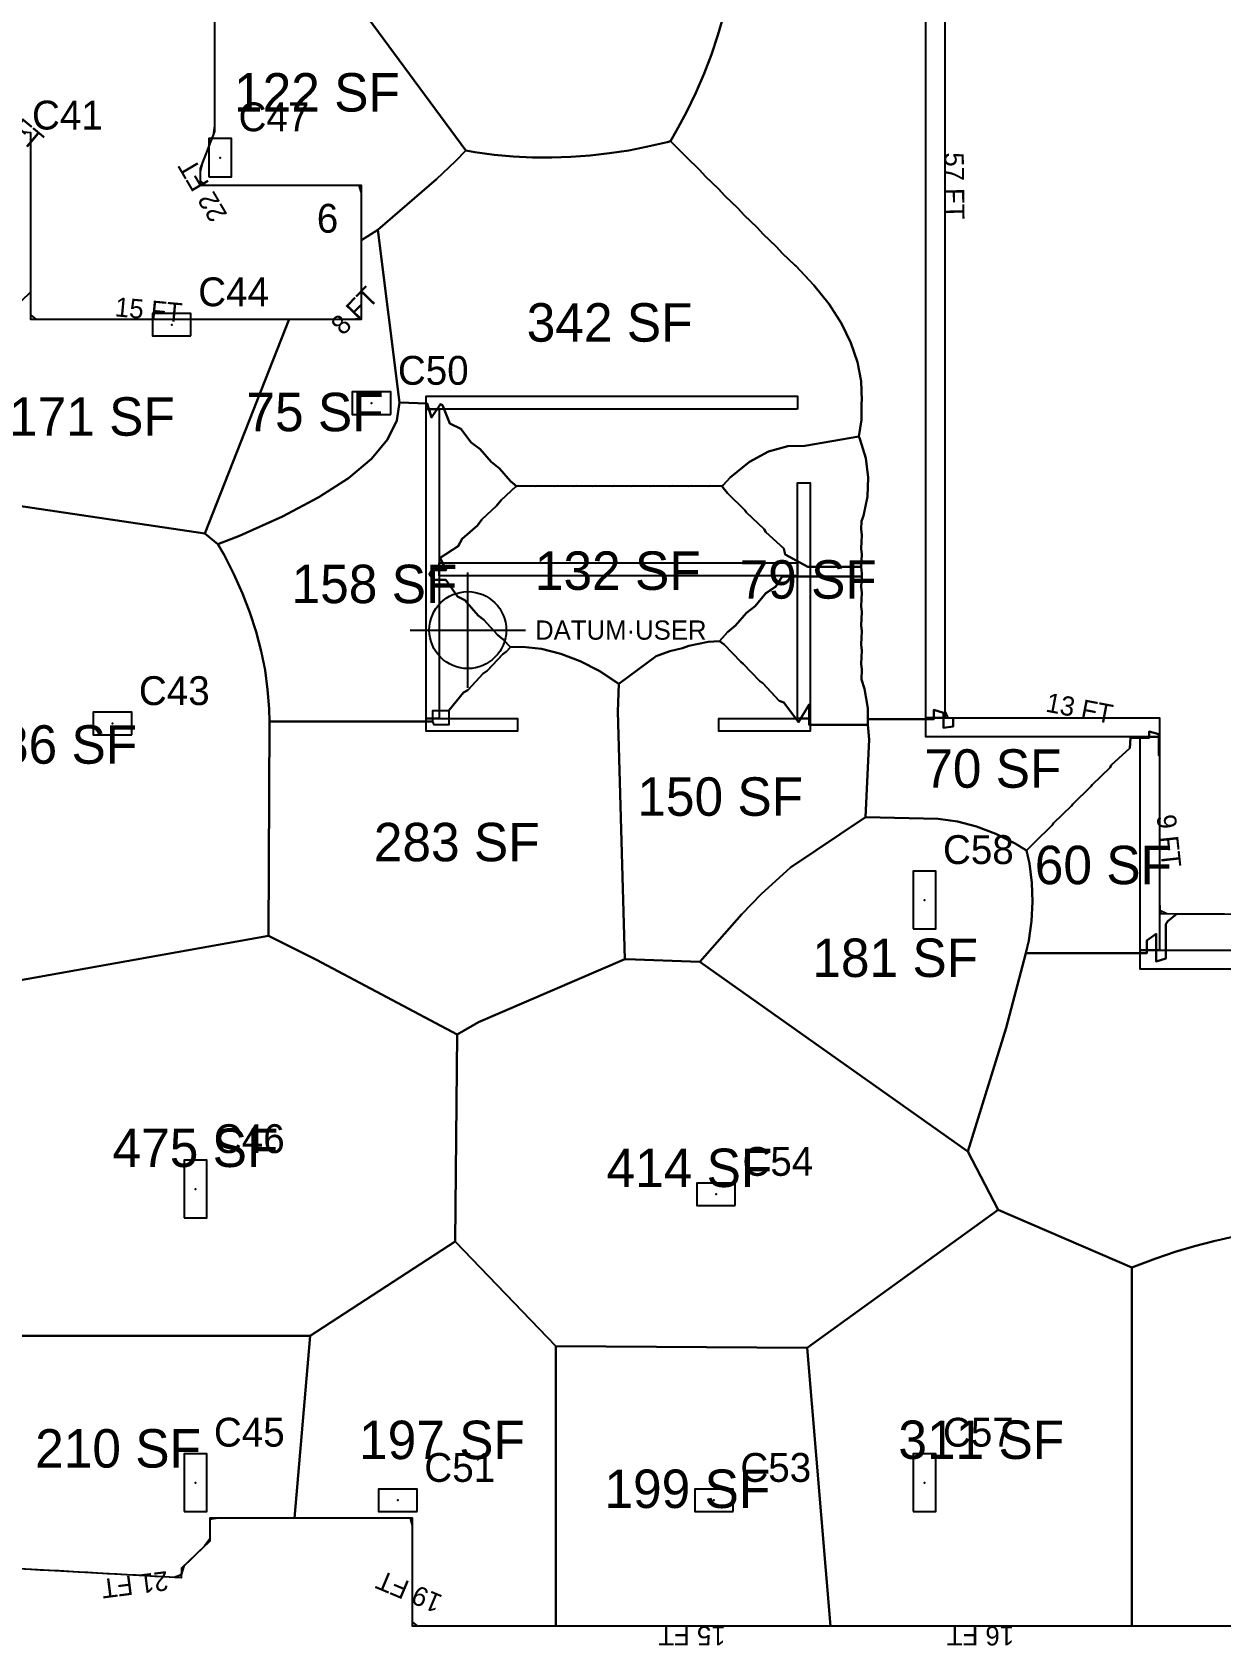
# Model space of a CAD drawing. Header units: metres. Extents: x 3272 to 9634, y 5311 to 56288.
# Drawn here: x 6206 to 6947, y 13495 to 14502 of the extents above; entities that cross this region are included whole.
import ezdxf
from ezdxf.enums import TextEntityAlignment as Align

# ---------------------------------------------------------------- set-up
doc = ezdxf.new("R2010")
doc.units = ezdxf.units.M
for name, color, linetype in [('BOUNDARY', 5, 'Continuous'), ('COL-LABEL', 2, 'Continuous'), ('COLS', 2, 'Continuous'), ('FLOOR NUMBER', 3, 'Continuous'), ('FLOOR_1_AREA_LABELS', 3, 'Continuous'), ('FLOOR_1_BOUNDARY', 5, 'Continuous'), ('FLOOR_1_COLUMNS', 7, 'Continuous'), ('FLOOR_1_DATUM', 4, 'Continuous'), ('FLOOR_1_FASCADE_COLUMNS', 30, 'Continuous'), ('FLOOR_1_FASCADE_WALLS', 4, 'Continuous'), ('FLOOR_1_LARGE_TRIBUTARY', 6, 'Continuous'), ('FLOOR_1_TRIBUTARY_COL_13', 2, 'Continuous'), ('FLOOR_1_TRIBUTARY_COL_20', 2, 'Continuous'), ('FLOOR_1_TRIBUTARY_COL_21', 2, 'Continuous'), ('FLOOR_1_TRIBUTARY_COL_22', 2, 'Continuous'), ('FLOOR_1_TRIBUTARY_COL_37', 2, 'Continuous'), ('FLOOR_1_TRIBUTARY_COL_38', 2, 'Continuous'), ('FLOOR_1_TRIBUTARY_COL_39', 2, 'Continuous'), ('FLOOR_1_TRIBUTARY_COL_4', 2, 'Continuous'), ('FLOOR_1_TRIBUTARY_COL_44', 2, 'Continuous'), ('FLOOR_1_TRIBUTARY_COL_45', 2, 'Continuous'), ('FLOOR_1_TRIBUTARY_COL_46', 2, 'Continuous'), ('FLOOR_1_TRIBUTARY_COL_47', 2, 'Continuous'), ('FLOOR_1_TRIBUTARY_COL_61', 2, 'Continuous'), ('FLOOR_1_WALL_TRIBUTARY_27', 1, 'Continuous'), ('FLOOR_1_WALL_TRIBUTARY_28', 1, 'Continuous'), ('FLOOR_1_WALL_TRIBUTARY_29', 1, 'Continuous'), ('FLOOR_1_WALL_TRIBUTARY_30', 1, 'Continuous'), ('FLOOR_1_WALL_TRIBUTARY_31', 1, 'Continuous'), ('FLOOR_1_WALL_TRIBUTARY_32', 1, 'Continuous'), ('FLOOR_1_WALL_TRIBUTARY_36', 1, 'Continuous'), ('FLOOR_1_WALL_TRIBUTARY_38', 1, 'Continuous'), ('FLOOR_1_WALL_TRIBUTARY_39', 1, 'Continuous'), ('FLOOR_1_WALL_TRIBUTARY_40', 1, 'Continuous'), ('WALL', 4, 'Continuous')]:
    doc.layers.add(name, color=color, linetype=linetype)

msp = doc.modelspace()

# ---------------------------------------------------------------- linework, layer by layer
at = {"layer": 'BOUNDARY'}
for points in [[(6775.3, 14970.1), (6775.3, 14074.1), (6909.1, 14074.1), (6909.1, 13954.6), (6910, 13951.9), (7811.9, 13947.2)], [(5557.6, 14535.2), (5814.1, 14485.8), (5811.1, 14470.1), (6170.2, 14433.8), (6174.1, 14442.4), (6204.8, 14439.3), (6204.8, 14322.8), (6411.2, 14322.8), (6411.2, 14406.2), (6310.8, 14406.2), (6310.8, 14416.8), (6319.8, 14439.9), (6319.8, 14547.9)], [(7020.5, 13507.1), (6443.2, 13507.1), (6443.2, 13574.5), (6316.7, 13574.5), (6316.7, 13560.2), (6299, 13543.3), (6298.7, 13537.4), (5979.1, 13555), (5982.7, 13620.9), (5849.6, 13628.2), (5842.4, 13562.9), (5651.2, 13598.6)]]:
    msp.add_lwpolyline(points, dxfattribs=at)
at = {"layer": 'COLS'}
for points in [[(6316.1, 14411.6), (6330.1, 14411.6), (6330.1, 14435.6), (6316.1, 14435.6)], [(6304.9, 14312.4), (6304.9, 14326.4), (6280.9, 14326.4), (6280.9, 14312.4)], [(6429.5, 14263.4), (6429.5, 14277.4), (6405.5, 14277.4), (6405.5, 14263.4)], [(6267.9, 14063.5), (6267.9, 14077.5), (6243.9, 14077.5), (6243.9, 14063.5)], [(6755.6, 13942.3), (6769.6, 13942.3), (6769.6, 13978.3), (6755.6, 13978.3)], [(6300.7, 13761.9), (6314.7, 13761.9), (6314.7, 13797.9), (6300.7, 13797.9)], [(6644.5, 13769.7), (6644.5, 13783.7), (6620.5, 13783.7), (6620.5, 13769.7)], [(6300.7, 13578.7), (6314.7, 13578.7), (6314.7, 13614.7), (6300.7, 13614.7)], [(6755.6, 13578.7), (6769.6, 13578.7), (6769.6, 13614.7), (6755.6, 13614.7)], [(6446, 13578.7), (6446, 13592.7), (6422, 13592.7), (6422, 13578.7)], [(6643.2, 13578.7), (6643.2, 13592.7), (6619.2, 13592.7), (6619.2, 13578.7)]]:
    msp.add_lwpolyline(points, close=True, dxfattribs=at)
at = {"layer": 'FLOOR_1_BOUNDARY'}
for points in [[(6775.3, 14970.1), (6775.3, 14074.1), (6909.1, 14074.1), (6909.1, 13954.6), (6910, 13951.9), (7811.9, 13947.2)], [(5557.6, 14535.2), (5814.1, 14485.8), (5811.1, 14470.1), (6170.2, 14433.8), (6174.1, 14442.4), (6204.8, 14439.3), (6204.8, 14322.8), (6411.2, 14322.8), (6411.2, 14406.2), (6310.8, 14406.2), (6310.8, 14416.8), (6319.8, 14439.9), (6319.8, 14547.9)], [(7020.5, 13507.1), (6443.2, 13507.1), (6443.2, 13574.5), (6316.7, 13574.5), (6316.7, 13560.2), (6299, 13543.3), (6298.7, 13537.4), (5979.1, 13555), (5982.7, 13620.9), (5849.6, 13628.2), (5842.4, 13562.9), (5651.2, 13598.6)]]:
    msp.add_lwpolyline(points, dxfattribs=at)
at = {"layer": 'FLOOR_1_COLUMNS'}
for p in [(6323.1, 14423.6), (6292.9, 14319.4), (6417.5, 14270.4), (6255.9, 14070.5), (6762.6, 13960.3), (6307.7, 13779.9), (6632.5, 13776.7), (6307.7, 13596.7), (6762.6, 13596.7), (6434, 13585.7), (6631.2, 13585.7)]:
    msp.add_point(p, dxfattribs=at)
at = {"layer": 'FLOOR_1_DATUM'}
for p, q in [((6477.6, 14092.8), (6477.6, 14164.8)), ((6441.6, 14128.8), (6513.6, 14128.8))]:
    msp.add_line(p, q, dxfattribs=at)
msp.add_circle((6477.6, 14128.8), 24, dxfattribs=at)
at = {"layer": 'FLOOR_1_FASCADE_COLUMNS'}
for points in [[(6411.2, 14371.6), (6411.2, 14377.6), (6411.2, 14383.6), (6411.2, 14389.6), (6411.2, 14395.6), (6411.2, 14401.6), (6409.9, 14406.2), (6403.9, 14406.2), (6397.9, 14406.2), (6391.9, 14406.2), (6385.9, 14406.2), (6379.9, 14406.2), (6373.9, 14406.2), (6367.9, 14406.2), (6361.9, 14406.2), (6355.9, 14406.2), (6349.9, 14406.2), (6343.9, 14406.2), (6337.9, 14406.2), (6331.9, 14406.2), (6325.9, 14406.2), (6319.9, 14406.2), (6313.9, 14406.2), (6310.8, 14409.1), (6310.8, 14415.1), (6312.3, 14420.8), (6314.5, 14426.4), (6316.7, 14432), (6318.9, 14437.6), (6319.8, 14443.5), (6319.8, 14449.5), (6319.8, 14455.5), (6319.8, 14461.5), (6319.8, 14467.5), (6319.8, 14473.5), (6319.8, 14479.5), (6319.8, 14485.5), (6319.8, 14491.5), (6319.8, 14497.5), (6319.8, 14503.5)], [(6364.1, 14322.8), (6370.1, 14322.8), (6376.1, 14322.8), (6382.1, 14322.8), (6388.1, 14322.8), (6394.1, 14322.8), (6400.1, 14322.8), (6406.1, 14322.8), (6411.2, 14323.6), (6411.2, 14329.6), (6411.2, 14335.6), (6411.2, 14341.6), (6411.2, 14347.6), (6411.2, 14353.6), (6411.2, 14359.6), (6411.2, 14365.6), (6411.2, 14371.6)], [(6204.8, 14325.5), (6208.1, 14322.8), (6214.1, 14322.8), (6220.1, 14322.8), (6226.1, 14322.8), (6232.1, 14322.8), (6238.1, 14322.8), (6244.1, 14322.8), (6250.1, 14322.8), (6256.1, 14322.8), (6262.1, 14322.8), (6268.1, 14322.8), (6274.1, 14322.8), (6280.1, 14322.8), (6286.1, 14322.8), (6292.1, 14322.8), (6298.1, 14322.8), (6304.1, 14322.8), (6310.1, 14322.8), (6316.1, 14322.8), (6322.1, 14322.8), (6328.1, 14322.8), (6334.1, 14322.8), (6340.1, 14322.8), (6346.1, 14322.8), (6352.1, 14322.8), (6358.1, 14322.8), (6364.1, 14322.8)], [(6369.8, 13574.5), (6363.8, 13574.5), (6357.8, 13574.5), (6351.8, 13574.5), (6345.8, 13574.5), (6339.8, 13574.5), (6333.8, 13574.5), (6327.8, 13574.5), (6321.8, 13574.5), (6316.7, 13573.7), (6316.7, 13567.7), (6316.7, 13561.7), (6313.4, 13557.1), (6309, 13552.9), (6304.7, 13548.8), (6300.4, 13544.6), (6298.8, 13539.2), (6294.5, 13537.6), (6288.6, 13537.9), (6282.6, 13538.2), (6276.6, 13538.6), (6270.6, 13538.9), (6264.6, 13539.2), (6258.6, 13539.6), (6252.6, 13539.9), (6246.6, 13540.2), (6240.6, 13540.6), (6234.6, 13540.9), (6228.7, 13541.2), (6222.7, 13541.6), (6216.7, 13541.9), (6210.7, 13542.2), (6204.7, 13542.5)], [(6530.5, 13507.1), (6524.5, 13507.1), (6518.5, 13507.1), (6512.5, 13507.1), (6506.5, 13507.1), (6500.5, 13507.1), (6494.5, 13507.1), (6488.5, 13507.1), (6482.5, 13507.1), (6476.5, 13507.1), (6470.5, 13507.1), (6464.5, 13507.1), (6458.5, 13507.1), (6452.5, 13507.1), (6446.5, 13507.1), (6443.2, 13509.9), (6443.2, 13515.9), (6443.2, 13521.9), (6443.2, 13527.9), (6443.2, 13533.9), (6443.2, 13539.9), (6443.2, 13545.9), (6443.2, 13551.9), (6443.2, 13557.9), (6443.2, 13563.9), (6443.2, 13569.9), (6441.8, 13574.5), (6435.8, 13574.5), (6429.8, 13574.5), (6423.8, 13574.5), (6417.8, 13574.5), (6411.8, 13574.5), (6405.8, 13574.5), (6399.8, 13574.5), (6393.8, 13574.5), (6387.8, 13574.5), (6381.8, 13574.5), (6375.8, 13574.5), (6369.8, 13574.5)], [(6704.5, 13507.1), (6698.5, 13507.1), (6692.5, 13507.1), (6686.5, 13507.1), (6680.5, 13507.1), (6674.5, 13507.1), (6668.5, 13507.1), (6662.5, 13507.1), (6656.5, 13507.1), (6650.5, 13507.1), (6644.5, 13507.1), (6638.5, 13507.1), (6632.5, 13507.1), (6626.5, 13507.1), (6620.5, 13507.1), (6614.5, 13507.1), (6608.5, 13507.1), (6602.5, 13507.1), (6596.5, 13507.1), (6590.5, 13507.1), (6584.5, 13507.1), (6578.5, 13507.1), (6572.5, 13507.1), (6566.5, 13507.1), (6560.5, 13507.1), (6554.5, 13507.1), (6548.5, 13507.1), (6542.5, 13507.1), (6536.5, 13507.1), (6530.5, 13507.1)], [(6890.5, 13507.1), (6884.5, 13507.1), (6878.5, 13507.1), (6872.5, 13507.1), (6866.5, 13507.1), (6860.5, 13507.1), (6854.5, 13507.1), (6848.5, 13507.1), (6842.5, 13507.1), (6836.5, 13507.1), (6830.5, 13507.1), (6824.5, 13507.1), (6818.5, 13507.1), (6812.5, 13507.1), (6806.5, 13507.1), (6800.5, 13507.1), (6794.5, 13507.1), (6788.5, 13507.1), (6782.5, 13507.1), (6776.5, 13507.1), (6770.5, 13507.1), (6764.5, 13507.1), (6758.5, 13507.1), (6752.5, 13507.1), (6746.5, 13507.1), (6740.5, 13507.1), (6734.5, 13507.1), (6728.5, 13507.1), (6722.5, 13507.1), (6716.5, 13507.1), (6710.5, 13507.1), (6704.5, 13507.1)], [(6950.5, 13507.1), (6944.5, 13507.1), (6938.5, 13507.1), (6932.5, 13507.1), (6926.5, 13507.1), (6920.5, 13507.1), (6914.5, 13507.1), (6908.5, 13507.1), (6902.5, 13507.1), (6896.5, 13507.1), (6890.5, 13507.1)]]:
    msp.add_lwpolyline(points, dxfattribs=at)
at = {"layer": 'FLOOR_1_FASCADE_WALLS'}
for points in [[(6775.3, 14504.2), (6775.3, 14498.2), (6775.3, 14492.2), (6775.3, 14486.2), (6775.3, 14480.2), (6775.3, 14474.2), (6775.3, 14468.2), (6775.3, 14462.2), (6775.3, 14456.2), (6775.3, 14450.2), (6775.3, 14444.2), (6775.3, 14438.2), (6775.3, 14432.2), (6775.3, 14426.2), (6775.3, 14420.2), (6775.3, 14414.2), (6775.3, 14408.2), (6775.3, 14402.2), (6775.3, 14396.2), (6775.3, 14390.2), (6775.3, 14384.2), (6775.3, 14378.2), (6775.3, 14372.2), (6775.3, 14366.2), (6775.3, 14360.2), (6775.3, 14354.2), (6775.3, 14348.2), (6775.3, 14342.2), (6775.3, 14336.2), (6775.3, 14330.2), (6775.3, 14324.2), (6775.3, 14318.2), (6775.3, 14312.2), (6775.3, 14306.2), (6775.3, 14300.2), (6775.3, 14294.2), (6775.3, 14288.2), (6775.3, 14282.2), (6775.3, 14276.2), (6775.3, 14270.2), (6775.3, 14264.2), (6775.3, 14258.2), (6775.3, 14252.2), (6775.3, 14246.2), (6775.3, 14240.2), (6775.3, 14234.2), (6775.3, 14228.2), (6775.3, 14222.2), (6775.3, 14216.2), (6775.3, 14210.2), (6775.3, 14204.2), (6775.3, 14198.2), (6775.3, 14192.2), (6775.3, 14186.2), (6775.3, 14180.2), (6775.3, 14174.2), (6775.3, 14168.2), (6775.3, 14162.2), (6775.3, 14156.2), (6775.3, 14150.2), (6775.3, 14144.2), (6775.3, 14138.2), (6775.3, 14132.2), (6775.3, 14126.2), (6775.3, 14120.2), (6775.3, 14114.2), (6775.3, 14108.2), (6775.3, 14102.2), (6775.3, 14096.2), (6775.3, 14090.2), (6775.3, 14084.2), (6775.3, 14078.2), (6777.1, 14074.1), (6783.1, 14074.1)], [(6783.1, 14074.1), (6789.1, 14074.1), (6795.1, 14074.1), (6801.1, 14074.1), (6807.1, 14074.1), (6813.1, 14074.1), (6819.1, 14074.1), (6825.1, 14074.1), (6831.1, 14074.1), (6837.1, 14074.1), (6843.1, 14074.1), (6849.1, 14074.1), (6855.1, 14074.1), (6861.1, 14074.1), (6867.1, 14074.1), (6873.1, 14074.1), (6879.1, 14074.1), (6885.1, 14074.1), (6891.1, 14074.1), (6897.1, 14074.1), (6903.1, 14074.1), (6909.1, 14074.1), (6909.1, 14068.1), (6909.1, 14062.1), (6909.1, 14056.1), (6909.1, 14050.1)], [(6909.1, 14050.1), (6909.1, 14044.1), (6909.1, 14038.1), (6909.1, 14032.1), (6909.1, 14026.1), (6909.1, 14020.1), (6909.1, 14014.1), (6909.1, 14008.1), (6909.1, 14002.1), (6909.1, 13996.1), (6909.1, 13990.1), (6909.1, 13984.1), (6909.1, 13978.1), (6909.1, 13972.1), (6909.1, 13966.1), (6909.1, 13960.1), (6909.3, 13954.1), (6913.7, 13951.9), (6919.7, 13951.8)], [(6919.7, 13951.8), (6925.7, 13951.8), (6931.7, 13951.8), (6937.7, 13951.7), (6943.7, 13951.7), (6949.7, 13951.7)]]:
    msp.add_lwpolyline(points, dxfattribs=at)
at = {"layer": 'FLOOR_1_LARGE_TRIBUTARY'}
for points in [[(6376.8, 14563.4), (6476.3, 14428), (6470, 14421.5), (6458, 14410.2), (6421.4, 14378.5), (6411.2, 14372.2), (6411.2, 14406.2), (6310.8, 14406.2), (6310.8, 14416.8), (6319.8, 14439.9), (6319.8, 14527.7), (6376.8, 14563.4)], [(6521.3, 14218.8), (6519.6, 14218.6), (6509.3, 14218.8), (6507.9, 14218.7), (6504.2, 14221.8), (6497.3, 14229.6), (6492.1, 14233.8), (6485.3, 14241.8), (6479.8, 14245.8), (6473.3, 14254.3), (6466.4, 14257.8), (6461.9, 14269.2), (6460.5, 14269.8), (6454.9, 14261.4), (6452.3, 14270.2), (6435, 14270.9), (6421.4, 14378.5), (6458, 14410.2), (6470, 14421.5), (6476.3, 14428), (6482, 14427), (6494, 14425.4), (6506, 14424.4), (6518, 14423.8), (6530, 14423.7), (6542, 14424.1), (6554, 14425), (6566, 14426.4), (6578, 14428.2), (6590, 14430.5), (6602, 14433.3), (6604.1, 14433.9), (6610, 14428.1), (6614, 14423.9), (6622.1, 14416.1), (6626, 14411.9), (6634.1, 14404.1), (6638, 14399.9), (6646.1, 14392.1), (6650, 14387.8), (6658.1, 14380.1), (6662, 14375.8), (6670.1, 14368.1), (6674, 14363.8), (6681.7, 14356.5), (6682.2, 14356.1), (6693.5, 14344.1), (6703, 14332.1), (6710.7, 14320.1), (6716.6, 14308.1), (6720.7, 14296.1), (6723, 14284.1), (6723.5, 14272.1), (6723.3, 14270.7), (6723.2, 14260.1), (6721.6, 14249.7), (6687.8, 14243.8), (6677.3, 14243.6), (6665.3, 14240.2), (6653.3, 14233.7), (6641.3, 14224.1), (6636.9, 14219.3), (6636.1, 14218.7), (6629.3, 14218.8), (6627.6, 14218.6), (6617.3, 14218.8), (6615.6, 14218.6), (6605.3, 14218.8), (6603.6, 14218.6), (6593.3, 14218.8), (6591.6, 14218.6), (6581.3, 14218.8), (6579.6, 14218.6), (6569.3, 14218.8), (6567.6, 14218.6), (6557.3, 14218.8), (6555.6, 14218.6), (6545.3, 14218.8), (6543.6, 14218.6), (6533.3, 14218.8), (6531.6, 14218.6), (6521.3, 14218.8)], [(6366.2, 14322.8), (6411.2, 14322.8), (6411.2, 14372.2), (6421.4, 14378.5), (6435, 14270.9), (6433.4, 14259.7), (6427.6, 14247.7), (6417.5, 14235.7), (6403.2, 14223.7), (6384.7, 14211.7), (6362, 14199.7), (6335.1, 14187.7), (6321.7, 14182.5), (6313.6, 14189.1), (6366.2, 14322.8)], [(6112.4, 14251.1), (6204.8, 14339.6), (6204.8, 14322.8), (6366.2, 14322.8), (6313.6, 14189.1), (6128.6, 14216.6), (6112.4, 14251.1)], [(6352.7, 14091.7), (6351.1, 14103.7), (6348.7, 14115.7), (6345.5, 14127.7), (6341.6, 14139.7), (6337, 14151.7), (6331.7, 14163.7), (6325.6, 14175.7), (6321.7, 14182.5), (6335.1, 14187.7), (6362, 14199.7), (6384.7, 14211.7), (6403.2, 14223.7), (6417.5, 14235.7), (6427.6, 14247.7), (6433.4, 14259.7), (6435, 14270.9), (6452.3, 14270.2), (6454.9, 14261.4), (6460.5, 14269.8), (6461.9, 14269.2), (6466.4, 14257.8), (6473.3, 14254.3), (6479.8, 14245.8), (6485.3, 14241.8), (6492.1, 14233.8), (6497.3, 14229.6), (6504.2, 14221.8), (6507.9, 14218.7), (6507.6, 14218.4), (6498.4, 14209.8), (6495.6, 14206.3), (6486.3, 14197.8), (6483.6, 14194), (6474, 14185.8), (6471.6, 14181.2), (6460.4, 14173.8), (6464.1, 14166.2), (6455.1, 14166.2), (6453.5, 14163.7), (6456.5, 14160.2), (6464, 14160.2), (6471.2, 14149.8), (6475.7, 14147.4), (6484, 14137.8), (6487.7, 14135.1), (6496.2, 14125.8), (6499.7, 14123), (6504.2, 14118.2), (6501.7, 14115.5), (6499.5, 14113.8), (6489.7, 14103.4), (6487.3, 14101.8), (6477.7, 14091.3), (6474.9, 14089.8), (6465.7, 14078.7), (6465.7, 14069.7), (6456.7, 14069.7), (6455.7, 14071.7), (6353.8, 14071.7), (6353.7, 14079.7), (6352.7, 14091.7)], [(6636.9, 14219.3), (6641.3, 14224.1), (6653.3, 14233.7), (6665.3, 14240.2), (6677.3, 14243.6), (6687.8, 14243.8), (6721.6, 14249.7), (6722.3, 14248.1), (6725.9, 14236.1), (6727.5, 14224.1), (6727, 14212.1), (6724.6, 14200.1), (6723.3, 14196.7), (6723.1, 14191.7), (6723.5, 14188.1), (6723.1, 14179.7), (6723.5, 14176.1), (6723.1, 14168.2), (6689.7, 14168.2), (6675.6, 14176), (6674.8, 14179.7), (6663.6, 14189.9), (6662.6, 14191.7), (6651.6, 14202.1), (6650.5, 14203.7), (6639.6, 14214.2), (6636.1, 14218.7), (6636.9, 14219.3)], [(6535.7, 14114), (6523.7, 14117), (6511.7, 14118.3), (6504.2, 14118.2), (6499.7, 14123), (6496.2, 14125.8), (6487.7, 14135.1), (6484, 14137.8), (6475.7, 14147.4), (6471.2, 14149.8), (6464, 14160.2), (6456.5, 14160.2), (6453.5, 14163.7), (6455.1, 14166.2), (6464.1, 14166.2), (6460.4, 14173.8), (6471.6, 14181.2), (6474, 14185.8), (6483.6, 14194), (6486.3, 14197.8), (6495.6, 14206.3), (6498.4, 14209.8), (6507.6, 14218.4), (6507.9, 14218.7), (6509.3, 14218.8), (6519.6, 14218.6), (6521.3, 14218.8), (6531.6, 14218.6), (6533.3, 14218.8), (6543.6, 14218.6), (6545.3, 14218.8), (6555.6, 14218.6), (6557.3, 14218.8), (6567.6, 14218.6), (6569.3, 14218.8), (6579.6, 14218.6), (6581.3, 14218.8), (6591.6, 14218.6), (6593.3, 14218.8), (6603.6, 14218.6), (6605.3, 14218.8), (6615.6, 14218.6), (6617.3, 14218.8), (6627.6, 14218.6), (6629.3, 14218.8), (6636.1, 14218.7), (6639.6, 14214.2), (6650.5, 14203.7), (6651.6, 14202.1), (6662.6, 14191.7), (6663.6, 14189.9), (6674.8, 14179.7), (6675.6, 14176), (6689.7, 14168.2), (6723.1, 14168.2), (6723.5, 14164.1), (6723.4, 14162.2), (6673.8, 14162.2), (6669.5, 14155.7), (6663.6, 14151.9), (6657, 14143.7), (6651.6, 14139.6), (6644.7, 14131.7), (6639.6, 14127.4), (6634.7, 14121.9), (6627.6, 14121.4), (6615.6, 14118.9), (6611.6, 14117.5), (6603.6, 14115.6), (6595.2, 14112.5), (6571.8, 14095.3), (6559.6, 14103.3), (6547.7, 14109.4), (6535.7, 14114)], [(6128.6, 14216.6), (6313.6, 14189.1), (6321.7, 14182.5), (6325.6, 14175.7), (6331.7, 14163.7), (6337, 14151.7), (6341.6, 14139.7), (6345.5, 14127.7), (6348.7, 14115.7), (6351.1, 14103.7), (6352.7, 14091.7), (6353.7, 14079.7), (6353.8, 14071.7), (6353.3, 13937.9), (6164.7, 13904.3), (6067.6, 13994.3), (6128.6, 14216.6)], [(6683.9, 14071.3), (6674.7, 14083.7), (6671.9, 14084.7), (6661.7, 14095.7), (6659.9, 14096.9), (6649.5, 14107.7), (6647.9, 14108.9), (6637.5, 14119.7), (6634.7, 14121.9), (6639.6, 14127.4), (6644.7, 14131.7), (6651.6, 14139.6), (6657, 14143.7), (6663.6, 14151.9), (6669.5, 14155.7), (6673.8, 14162.2), (6723.4, 14162.2), (6723.1, 14155.7), (6723.5, 14152.1), (6723.1, 14143.7), (6723.5, 14140.1), (6723.1, 14131.7), (6723.5, 14128.1), (6723.1, 14119.7), (6723.5, 14116.1), (6723.1, 14107.7), (6723.5, 14104.1), (6723.2, 14098), (6725.2, 14092.1), (6727.3, 14080.1), (6727.3, 14073.2), (6727.2, 14069.7), (6690.6, 14069.7), (6690.6, 14082.3), (6683.9, 14071.3)], [(6487.3, 14101.8), (6489.7, 14103.4), (6499.5, 14113.8), (6501.7, 14115.5), (6504.2, 14118.2), (6511.7, 14118.3), (6523.7, 14117), (6535.7, 14114), (6547.7, 14109.4), (6559.6, 14103.3), (6571.8, 14095.3), (6571.2, 14077.9), (6575.6, 13923.4), (6484.2, 13884.2), (6471, 13876.3), (6383.3, 13923), (6353.3, 13937.9), (6353.8, 14071.7), (6455.7, 14071.7), (6455.7, 14078.7), (6465.7, 14078.7), (6474.9, 14089.8), (6477.7, 14091.3), (6487.3, 14101.8)], [(6727.2, 14069.7), (6728.1, 14060.5), (6725.7, 14012.1), (6679, 13980.6), (6660.6, 13963.9), (6648.6, 13951.6), (6622.4, 13921.7), (6576.4, 13923.4), (6575.6, 13923.4), (6571.2, 14077.9), (6571.8, 14095.3), (6595.2, 14112.5), (6603.6, 14115.6), (6611.6, 14117.5), (6615.6, 14118.9), (6627.6, 14121.4), (6634.7, 14121.9), (6637.5, 14119.7), (6647.9, 14108.9), (6649.5, 14107.7), (6659.9, 14096.9), (6661.7, 14095.7), (6671.9, 14084.7), (6674.7, 14083.7), (6683.9, 14071.3), (6690.6, 14082.3), (6690.6, 14069.7), (6727.2, 14069.7)], [(6842.3, 14007.1), (6831.1, 13996.2), (6830.2, 13995.1), (6826.3, 13991.2), (6819.1, 13995.7), (6807.1, 14001.6), (6795.1, 14006.2), (6783.1, 14009.3), (6771.1, 14011), (6725.7, 14012.1), (6728.1, 14060.5), (6727.2, 14069.7), (6727.3, 14073.2), (6768.4, 14073.2), (6768.4, 14079), (6774.4, 14077.1), (6774.4, 14067.8), (6780.4, 14068.7), (6780.4, 14074.1), (6791.4, 14074.1), (6803.4, 14074.1), (6815.4, 14074.1), (6827.4, 14074.1), (6839.4, 14074.1), (6851.4, 14074.1), (6863.4, 14074.1), (6875.4, 14074.1), (6887.4, 14074.1), (6899.4, 14074.1), (6909.1, 14074.1), (6909.1, 14070.8), (6909.1, 14063.9), (6909.1, 14050.1), (6908.7, 14050.5), (6908.7, 14063.9), (6902.7, 14065.5), (6902.7, 14061.6), (6891.1, 14061.6), (6890.6, 14055.1), (6879.1, 14044.5), (6878.4, 14043.1), (6867.1, 14032.3), (6866.3, 14031.1), (6855.1, 14020.2), (6854.3, 14019.1), (6843.1, 14008.2), (6842.3, 14007.1)], [(6827.6, 13935.1), (6829.4, 13947.1), (6830, 13959.1), (6829.6, 13971.1), (6828.1, 13983.1), (6826.3, 13991.2), (6830.2, 13995.1), (6831.1, 13996.2), (6842.3, 14007.1), (6843.1, 14008.2), (6854.3, 14019.1), (6855.1, 14020.2), (6866.3, 14031.1), (6867.1, 14032.3), (6878.4, 14043.1), (6879.1, 14044.5), (6890.6, 14055.1), (6891.1, 14061.6), (6902.7, 14061.6), (6902.7, 14065.5), (6908.7, 14063.9), (6909.1, 14063.9), (6909.1, 14050.1), (6909.1, 14043.1), (6909.1, 14031.1), (6909.1, 14019.1), (6909.1, 14007.1), (6909.1, 13995.1), (6909.1, 13983.1), (6909.1, 13971.1), (6909.1, 13959.1), (6909.1, 13954.6), (6910, 13951.9), (6920, 13951.8), (6914.4, 13947.1), (6913.2, 13945.2), (6913.2, 13923.8), (6907.2, 13921.9), (6907.2, 13939.2), (6901.2, 13935.1), (6901.2, 13927.2), (6825.8, 13927.2), (6827.6, 13935.1)], [(6648.6, 13951.6), (6660.6, 13963.9), (6679, 13980.6), (6725.7, 14012.1), (6771.1, 14011), (6783.1, 14009.3), (6795.1, 14006.2), (6807.1, 14001.6), (6819.1, 13995.7), (6826.3, 13991.2), (6828.1, 13983.1), (6829.6, 13971.1), (6830, 13959.1), (6829.4, 13947.1), (6827.6, 13935.1), (6825.8, 13927.2), (6813.6, 13880.5), (6789.6, 13803.3), (6622.4, 13921.7), (6648.6, 13951.6)], [(6353.3, 13937.9), (6383.3, 13923), (6471, 13876.3), (6469.8, 13747.2), (6379.3, 13688.3), (6163.7, 13688.3), (6151.6, 13714), (6164.7, 13904.3), (6353.3, 13937.9)], [(6484.2, 13884.2), (6575.6, 13923.4), (6576.4, 13923.4), (6622.4, 13921.7), (6789.6, 13803.3), (6808.5, 13767), (6689.4, 13680.8), (6532.6, 13681.9), (6469.8, 13747.2), (6471, 13876.3), (6484.2, 13884.2)], [(6808.5, 13767), (6891.9, 13731), (6891.9, 13507.1), (6703.9, 13507.1), (6689.4, 13680.8), (6808.5, 13767)], [(6379.3, 13688.3), (6469.8, 13747.2), (6532.6, 13681.9), (6532.6, 13507.1), (6443.2, 13507.1), (6443.2, 13574.5), (6369.4, 13574.5), (6379.3, 13688.3)], [(6163.7, 13688.3), (6379.3, 13688.3), (6369.4, 13574.5), (6316.7, 13574.5), (6316.7, 13560.2), (6299, 13543.3), (6298.7, 13537.4), (6145.2, 13545.8), (6163.7, 13688.3)], [(6532.6, 13681.9), (6689.4, 13680.8), (6703.9, 13507.1), (6532.6, 13507.1), (6532.6, 13681.9)]]:
    msp.add_lwpolyline(points, close=True, dxfattribs=at)
for points in [[(6637.1, 14512.1), (6633.7, 14500.1), (6629.7, 14488.1), (6625.1, 14476.1), (6619.9, 14464.1), (6614.1, 14452.1), (6607.7, 14440.1), (6604.1, 14433.9), (6602, 14433.3), (6590, 14430.5), (6578, 14428.2), (6566, 14426.4), (6554, 14425), (6542, 14424.1), (6530, 14423.7), (6518, 14423.8), (6506, 14424.4), (6494, 14425.4), (6482, 14427), (6476.3, 14428), (6376.8, 14563.4)], [(6775.3, 14506.2), (6775.3, 14494.2), (6775.3, 14482.2), (6775.3, 14470.2), (6775.3, 14458.2), (6775.3, 14446.2), (6775.3, 14434.2), (6775.3, 14422.2), (6775.3, 14410.2), (6775.3, 14398.2), (6775.3, 14386.2), (6775.3, 14374.2), (6775.3, 14362.2), (6775.3, 14350.2), (6775.3, 14338.2), (6775.3, 14326.2), (6775.3, 14314.2), (6775.3, 14302.2), (6775.3, 14290.2), (6775.3, 14278.2), (6775.3, 14266.2), (6775.3, 14254.2), (6775.3, 14242.2), (6775.3, 14230.2), (6775.3, 14218.2), (6775.3, 14206.2), (6775.3, 14194.2), (6775.3, 14182.2), (6775.3, 14170.2), (6775.3, 14158.2), (6775.3, 14146.2), (6775.3, 14134.2), (6775.3, 14122.2), (6775.3, 14110.2), (6775.3, 14098.2), (6775.3, 14086.2), (6775.3, 14077.1), (6775.3, 14074.1), (6780.4, 14074.1), (6780.4, 14068.7), (6774.4, 14067.8), (6774.4, 14077.1), (6768.4, 14079), (6768.4, 14073.2), (6727.3, 14073.2), (6727.3, 14080.1), (6725.2, 14092.1), (6723.2, 14098), (6723.5, 14104.1), (6723.1, 14107.7), (6723.5, 14116.1), (6723.1, 14119.7), (6723.5, 14128.1), (6723.1, 14131.7), (6723.5, 14140.1), (6723.1, 14143.7), (6723.5, 14152.1), (6723.1, 14155.7), (6723.4, 14162.2), (6723.5, 14164.1), (6723.1, 14168.2), (6723.5, 14176.1), (6723.1, 14179.7), (6723.5, 14188.1), (6723.1, 14191.7), (6723.3, 14196.7), (6724.6, 14200.1), (6727, 14212.1), (6727.5, 14224.1), (6725.9, 14236.1), (6722.3, 14248.1), (6721.6, 14249.7), (6723.2, 14260.1), (6723.3, 14270.7), (6723.5, 14272.1), (6723, 14284.1), (6720.7, 14296.1), (6716.6, 14308.1), (6710.7, 14320.1), (6703, 14332.1), (6693.5, 14344.1), (6682.2, 14356.1), (6681.7, 14356.5), (6674, 14363.8), (6674, 14363.8), (6670.1, 14368.1), (6662, 14375.8), (6658.1, 14380.1), (6650, 14387.8), (6646.1, 14392.1), (6638, 14399.9), (6634.1, 14404.1), (6626, 14411.9), (6622.1, 14416.1), (6614, 14423.9), (6610, 14428.1), (6604.1, 14433.9), (6607.7, 14440.1), (6614.1, 14452.1), (6619.9, 14464.1), (6625.1, 14476.1), (6629.7, 14488.1), (6633.7, 14500.1), (6637.1, 14512.1)], [(6955, 13750.2), (6943, 13747.5), (6931, 13744.3), (6919, 13740.7), (6907, 13736.7), (6891.9, 13731), (6808.5, 13767), (6789.6, 13803.3), (6813.6, 13880.5), (6825.8, 13927.2), (6901.2, 13927.2), (6901.2, 13935.1), (6907.2, 13939.2), (6907.2, 13921.9), (6913.2, 13923.8), (6913.2, 13945.2), (6914.4, 13947.1), (6920, 13951.8), (6923.3, 13951.8), (6935.3, 13951.7), (6947.3, 13951.7), (6959.3, 13951.6)], [(7020.5, 13507.1), (6891.9, 13507.1), (6891.9, 13731), (6891.9, 13731), (6907, 13736.7), (6919, 13740.7), (6931, 13744.3), (6943, 13747.5), (6955, 13750.2)]]:
    msp.add_lwpolyline(points, dxfattribs=at)
at = {"layer": 'FLOOR_1_TRIBUTARY_COL_13'}
msp.add_lwpolyline([(6353.3, 13937.9), (6383.3, 13923), (6471, 13876.3), (6469.8, 13747.2), (6379.3, 13688.3), (6163.7, 13688.3), (6151.6, 13714), (6164.7, 13904.3), (6353.3, 13937.9)], close=True, dxfattribs=at)
at = {"layer": 'FLOOR_1_TRIBUTARY_COL_20'}
msp.add_lwpolyline([(6808.5, 13767), (6891.9, 13731), (6891.9, 13507.1), (6703.9, 13507.1), (6689.4, 13680.8), (6808.5, 13767)], close=True, dxfattribs=at)
at = {"layer": 'FLOOR_1_TRIBUTARY_COL_21'}
msp.add_lwpolyline([(6648.6, 13951.6), (6660.6, 13963.9), (6679, 13980.6), (6725.7, 14012.1), (6771.1, 14011), (6783.1, 14009.3), (6795.1, 14006.2), (6807.1, 14001.6), (6819.1, 13995.7), (6826.3, 13991.2), (6828.1, 13983.1), (6829.6, 13971.1), (6830, 13959.1), (6829.4, 13947.1), (6827.6, 13935.1), (6825.8, 13927.2), (6813.6, 13880.5), (6789.6, 13803.3), (6622.4, 13921.7), (6648.6, 13951.6)], close=True, dxfattribs=at)
at = {"layer": 'FLOOR_1_TRIBUTARY_COL_22'}
msp.add_lwpolyline([(7020.5, 13507.1), (6891.9, 13507.1), (6891.9, 13731), (6891.9, 13731), (6907, 13736.7), (6919, 13740.7), (6931, 13744.3), (6943, 13747.5), (6955, 13750.2)], dxfattribs=at)
at = {"layer": 'FLOOR_1_TRIBUTARY_COL_37'}
msp.add_lwpolyline([(6376.8, 14563.4), (6476.3, 14428), (6470, 14421.5), (6458, 14410.2), (6421.4, 14378.5), (6411.2, 14372.2), (6411.2, 14406.2), (6310.8, 14406.2), (6310.8, 14416.8), (6319.8, 14439.9), (6319.8, 14527.7), (6376.8, 14563.4)], close=True, dxfattribs=at)
at = {"layer": 'FLOOR_1_TRIBUTARY_COL_38'}
msp.add_lwpolyline([(6366.2, 14322.8), (6411.2, 14322.8), (6411.2, 14372.2), (6421.4, 14378.5), (6435, 14270.9), (6433.4, 14259.7), (6427.6, 14247.7), (6417.5, 14235.7), (6403.2, 14223.7), (6384.7, 14211.7), (6362, 14199.7), (6335.1, 14187.7), (6321.7, 14182.5), (6313.6, 14189.1), (6366.2, 14322.8)], close=True, dxfattribs=at)
at = {"layer": 'FLOOR_1_TRIBUTARY_COL_39'}
msp.add_lwpolyline([(6112.4, 14251.1), (6204.8, 14339.6), (6204.8, 14322.8), (6366.2, 14322.8), (6313.6, 14189.1), (6128.6, 14216.6), (6112.4, 14251.1)], close=True, dxfattribs=at)
at = {"layer": 'FLOOR_1_TRIBUTARY_COL_4'}
msp.add_lwpolyline([(6163.7, 13688.3), (6379.3, 13688.3), (6369.4, 13574.5), (6316.7, 13574.5), (6316.7, 13560.2), (6299, 13543.3), (6298.7, 13537.4), (6145.2, 13545.8), (6163.7, 13688.3)], close=True, dxfattribs=at)
at = {"layer": 'FLOOR_1_TRIBUTARY_COL_44'}
msp.add_lwpolyline([(6128.6, 14216.6), (6313.6, 14189.1), (6321.7, 14182.5), (6325.6, 14175.7), (6331.7, 14163.7), (6337, 14151.7), (6341.6, 14139.7), (6345.5, 14127.7), (6348.7, 14115.7), (6351.1, 14103.7), (6352.7, 14091.7), (6353.7, 14079.7), (6353.8, 14071.7), (6353.3, 13937.9), (6164.7, 13904.3), (6067.6, 13994.3), (6128.6, 14216.6)], close=True, dxfattribs=at)
at = {"layer": 'FLOOR_1_TRIBUTARY_COL_45'}
msp.add_lwpolyline([(6484.2, 13884.2), (6575.6, 13923.4), (6576.4, 13923.4), (6622.4, 13921.7), (6789.6, 13803.3), (6808.5, 13767), (6689.4, 13680.8), (6532.6, 13681.9), (6469.8, 13747.2), (6471, 13876.3), (6484.2, 13884.2)], close=True, dxfattribs=at)
at = {"layer": 'FLOOR_1_TRIBUTARY_COL_46'}
msp.add_lwpolyline([(6532.6, 13681.9), (6689.4, 13680.8), (6703.9, 13507.1), (6532.6, 13507.1), (6532.6, 13681.9)], close=True, dxfattribs=at)
at = {"layer": 'FLOOR_1_TRIBUTARY_COL_47'}
msp.add_lwpolyline([(6379.3, 13688.3), (6469.8, 13747.2), (6532.6, 13681.9), (6532.6, 13507.1), (6443.2, 13507.1), (6443.2, 13574.5), (6369.4, 13574.5), (6379.3, 13688.3)], close=True, dxfattribs=at)
at = {"layer": 'FLOOR_1_TRIBUTARY_COL_61'}
msp.add_lwpolyline([(6637.1, 14512.1), (6633.7, 14500.1), (6629.7, 14488.1), (6625.1, 14476.1), (6619.9, 14464.1), (6614.1, 14452.1), (6607.7, 14440.1), (6604.1, 14433.9), (6602, 14433.3), (6590, 14430.5), (6578, 14428.2), (6566, 14426.4), (6554, 14425), (6542, 14424.1), (6530, 14423.7), (6518, 14423.8), (6506, 14424.4), (6494, 14425.4), (6482, 14427), (6476.3, 14428), (6376.8, 14563.4)], dxfattribs=at)
at = {"layer": 'FLOOR_1_WALL_TRIBUTARY_27'}
msp.add_lwpolyline([(6535.7, 14114), (6523.7, 14117), (6511.7, 14118.3), (6504.2, 14118.2), (6499.7, 14123), (6496.2, 14125.8), (6487.7, 14135.1), (6484, 14137.8), (6475.7, 14147.4), (6471.2, 14149.8), (6464, 14160.2), (6456.5, 14160.2), (6453.5, 14163.7), (6455.1, 14166.2), (6464.1, 14166.2), (6460.4, 14173.8), (6471.6, 14181.2), (6474, 14185.8), (6483.6, 14194), (6486.3, 14197.8), (6495.6, 14206.3), (6498.4, 14209.8), (6507.6, 14218.4), (6507.9, 14218.7), (6509.3, 14218.8), (6519.6, 14218.6), (6521.3, 14218.8), (6531.6, 14218.6), (6533.3, 14218.8), (6543.6, 14218.6), (6545.3, 14218.8), (6555.6, 14218.6), (6557.3, 14218.8), (6567.6, 14218.6), (6569.3, 14218.8), (6579.6, 14218.6), (6581.3, 14218.8), (6591.6, 14218.6), (6593.3, 14218.8), (6603.6, 14218.6), (6605.3, 14218.8), (6615.6, 14218.6), (6617.3, 14218.8), (6627.6, 14218.6), (6629.3, 14218.8), (6636.1, 14218.7), (6639.6, 14214.2), (6650.5, 14203.7), (6651.6, 14202.1), (6662.6, 14191.7), (6663.6, 14189.9), (6674.8, 14179.7), (6675.6, 14176), (6689.7, 14168.2), (6723.1, 14168.2), (6723.5, 14164.1), (6723.4, 14162.2), (6673.8, 14162.2), (6669.5, 14155.7), (6663.6, 14151.9), (6657, 14143.7), (6651.6, 14139.6), (6644.7, 14131.7), (6639.6, 14127.4), (6634.7, 14121.9), (6627.6, 14121.4), (6615.6, 14118.9), (6611.6, 14117.5), (6603.6, 14115.6), (6595.2, 14112.5), (6571.8, 14095.3), (6559.6, 14103.3), (6547.7, 14109.4), (6535.7, 14114)], close=True, dxfattribs=at)
at = {"layer": 'FLOOR_1_WALL_TRIBUTARY_28'}
for points in [[(6636.9, 14219.3), (6641.3, 14224.1), (6653.3, 14233.7), (6665.3, 14240.2), (6677.3, 14243.6), (6687.8, 14243.8), (6721.6, 14249.7), (6722.3, 14248.1), (6725.9, 14236.1), (6727.5, 14224.1), (6727, 14212.1), (6724.6, 14200.1), (6723.3, 14196.7), (6723.1, 14191.7), (6723.5, 14188.1), (6723.1, 14179.7), (6723.5, 14176.1), (6723.1, 14168.2), (6689.7, 14168.2), (6675.6, 14176), (6674.8, 14179.7), (6663.6, 14189.9), (6662.6, 14191.7), (6651.6, 14202.1), (6650.5, 14203.7), (6639.6, 14214.2), (6636.1, 14218.7), (6636.9, 14219.3)], [(6683.9, 14071.3), (6674.7, 14083.7), (6671.9, 14084.7), (6661.7, 14095.7), (6659.9, 14096.9), (6649.5, 14107.7), (6647.9, 14108.9), (6637.5, 14119.7), (6634.7, 14121.9), (6639.6, 14127.4), (6644.7, 14131.7), (6651.6, 14139.6), (6657, 14143.7), (6663.6, 14151.9), (6669.5, 14155.7), (6673.8, 14162.2), (6723.4, 14162.2), (6723.1, 14155.7), (6723.5, 14152.1), (6723.1, 14143.7), (6723.5, 14140.1), (6723.1, 14131.7), (6723.5, 14128.1), (6723.1, 14119.7), (6723.5, 14116.1), (6723.1, 14107.7), (6723.5, 14104.1), (6723.2, 14098), (6725.2, 14092.1), (6727.3, 14080.1), (6727.3, 14073.2), (6727.2, 14069.7), (6690.6, 14069.7), (6690.6, 14082.3), (6683.9, 14071.3)]]:
    msp.add_lwpolyline(points, close=True, dxfattribs=at)
at = {"layer": 'FLOOR_1_WALL_TRIBUTARY_29'}
msp.add_lwpolyline([(6521.3, 14218.8), (6519.6, 14218.6), (6509.3, 14218.8), (6507.9, 14218.7), (6504.2, 14221.8), (6497.3, 14229.6), (6492.1, 14233.8), (6485.3, 14241.8), (6479.8, 14245.8), (6473.3, 14254.3), (6466.4, 14257.8), (6461.9, 14269.2), (6460.5, 14269.8), (6454.9, 14261.4), (6452.3, 14270.2), (6435, 14270.9), (6421.4, 14378.5), (6458, 14410.2), (6470, 14421.5), (6476.3, 14428), (6482, 14427), (6494, 14425.4), (6506, 14424.4), (6518, 14423.8), (6530, 14423.7), (6542, 14424.1), (6554, 14425), (6566, 14426.4), (6578, 14428.2), (6590, 14430.5), (6602, 14433.3), (6604.1, 14433.9), (6610, 14428.1), (6614, 14423.9), (6622.1, 14416.1), (6626, 14411.9), (6634.1, 14404.1), (6638, 14399.9), (6646.1, 14392.1), (6650, 14387.8), (6658.1, 14380.1), (6662, 14375.8), (6670.1, 14368.1), (6674, 14363.8), (6681.7, 14356.5), (6682.2, 14356.1), (6693.5, 14344.1), (6703, 14332.1), (6710.7, 14320.1), (6716.6, 14308.1), (6720.7, 14296.1), (6723, 14284.1), (6723.5, 14272.1), (6723.3, 14270.7), (6723.2, 14260.1), (6721.6, 14249.7), (6687.8, 14243.8), (6677.3, 14243.6), (6665.3, 14240.2), (6653.3, 14233.7), (6641.3, 14224.1), (6636.9, 14219.3), (6636.1, 14218.7), (6629.3, 14218.8), (6627.6, 14218.6), (6617.3, 14218.8), (6615.6, 14218.6), (6605.3, 14218.8), (6603.6, 14218.6), (6593.3, 14218.8), (6591.6, 14218.6), (6581.3, 14218.8), (6579.6, 14218.6), (6569.3, 14218.8), (6567.6, 14218.6), (6557.3, 14218.8), (6555.6, 14218.6), (6545.3, 14218.8), (6543.6, 14218.6), (6533.3, 14218.8), (6531.6, 14218.6), (6521.3, 14218.8)], close=True, dxfattribs=at)
at = {"layer": 'FLOOR_1_WALL_TRIBUTARY_30'}
msp.add_lwpolyline([(6352.7, 14091.7), (6351.1, 14103.7), (6348.7, 14115.7), (6345.5, 14127.7), (6341.6, 14139.7), (6337, 14151.7), (6331.7, 14163.7), (6325.6, 14175.7), (6321.7, 14182.5), (6335.1, 14187.7), (6362, 14199.7), (6384.7, 14211.7), (6403.2, 14223.7), (6417.5, 14235.7), (6427.6, 14247.7), (6433.4, 14259.7), (6435, 14270.9), (6452.3, 14270.2), (6454.9, 14261.4), (6460.5, 14269.8), (6461.9, 14269.2), (6466.4, 14257.8), (6473.3, 14254.3), (6479.8, 14245.8), (6485.3, 14241.8), (6492.1, 14233.8), (6497.3, 14229.6), (6504.2, 14221.8), (6507.9, 14218.7), (6507.6, 14218.4), (6498.4, 14209.8), (6495.6, 14206.3), (6486.3, 14197.8), (6483.6, 14194), (6474, 14185.8), (6471.6, 14181.2), (6460.4, 14173.8), (6464.1, 14166.2), (6455.1, 14166.2), (6453.5, 14163.7), (6456.5, 14160.2), (6464, 14160.2), (6471.2, 14149.8), (6475.7, 14147.4), (6484, 14137.8), (6487.7, 14135.1), (6496.2, 14125.8), (6499.7, 14123), (6504.2, 14118.2), (6501.7, 14115.5), (6499.5, 14113.8), (6489.7, 14103.4), (6487.3, 14101.8), (6477.7, 14091.3), (6474.9, 14089.8), (6465.7, 14078.7), (6465.7, 14069.7), (6456.7, 14069.7), (6455.7, 14071.7), (6353.8, 14071.7), (6353.7, 14079.7), (6352.7, 14091.7)], close=True, dxfattribs=at)
at = {"layer": 'FLOOR_1_WALL_TRIBUTARY_31'}
msp.add_lwpolyline([(6727.2, 14069.7), (6728.1, 14060.5), (6725.7, 14012.1), (6679, 13980.6), (6660.6, 13963.9), (6648.6, 13951.6), (6622.4, 13921.7), (6576.4, 13923.4), (6575.6, 13923.4), (6571.2, 14077.9), (6571.8, 14095.3), (6595.2, 14112.5), (6603.6, 14115.6), (6611.6, 14117.5), (6615.6, 14118.9), (6627.6, 14121.4), (6634.7, 14121.9), (6637.5, 14119.7), (6647.9, 14108.9), (6649.5, 14107.7), (6659.9, 14096.9), (6661.7, 14095.7), (6671.9, 14084.7), (6674.7, 14083.7), (6683.9, 14071.3), (6690.6, 14082.3), (6690.6, 14069.7), (6727.2, 14069.7)], close=True, dxfattribs=at)
at = {"layer": 'FLOOR_1_WALL_TRIBUTARY_32'}
msp.add_lwpolyline([(6487.3, 14101.8), (6489.7, 14103.4), (6499.5, 14113.8), (6501.7, 14115.5), (6504.2, 14118.2), (6511.7, 14118.3), (6523.7, 14117), (6535.7, 14114), (6547.7, 14109.4), (6559.6, 14103.3), (6571.8, 14095.3), (6571.2, 14077.9), (6575.6, 13923.4), (6484.2, 13884.2), (6471, 13876.3), (6383.3, 13923), (6353.3, 13937.9), (6353.8, 14071.7), (6455.7, 14071.7), (6455.7, 14078.7), (6465.7, 14078.7), (6474.9, 14089.8), (6477.7, 14091.3), (6487.3, 14101.8)], close=True, dxfattribs=at)
at = {"layer": 'FLOOR_1_WALL_TRIBUTARY_36'}
msp.add_lwpolyline([(6955, 13750.2), (6943, 13747.5), (6931, 13744.3), (6919, 13740.7), (6907, 13736.7), (6891.9, 13731), (6808.5, 13767), (6789.6, 13803.3), (6813.6, 13880.5), (6825.8, 13927.2), (6901.2, 13927.2), (6901.2, 13935.1), (6907.2, 13939.2), (6907.2, 13921.9), (6913.2, 13923.8), (6913.2, 13945.2), (6914.4, 13947.1), (6920, 13951.8), (6923.3, 13951.8), (6935.3, 13951.7), (6947.3, 13951.7), (6959.3, 13951.6)], dxfattribs=at)
at = {"layer": 'FLOOR_1_WALL_TRIBUTARY_38'}
msp.add_lwpolyline([(6842.3, 14007.1), (6831.1, 13996.2), (6830.2, 13995.1), (6826.3, 13991.2), (6819.1, 13995.7), (6807.1, 14001.6), (6795.1, 14006.2), (6783.1, 14009.3), (6771.1, 14011), (6725.7, 14012.1), (6728.1, 14060.5), (6727.2, 14069.7), (6727.3, 14073.2), (6768.4, 14073.2), (6768.4, 14079), (6774.4, 14077.1), (6774.4, 14067.8), (6780.4, 14068.7), (6780.4, 14074.1), (6791.4, 14074.1), (6803.4, 14074.1), (6815.4, 14074.1), (6827.4, 14074.1), (6839.4, 14074.1), (6851.4, 14074.1), (6863.4, 14074.1), (6875.4, 14074.1), (6887.4, 14074.1), (6899.4, 14074.1), (6909.1, 14074.1), (6909.1, 14070.8), (6909.1, 14063.9), (6909.1, 14050.1), (6908.7, 14050.5), (6908.7, 14063.9), (6902.7, 14065.5), (6902.7, 14061.6), (6891.1, 14061.6), (6890.6, 14055.1), (6879.1, 14044.5), (6878.4, 14043.1), (6867.1, 14032.3), (6866.3, 14031.1), (6855.1, 14020.2), (6854.3, 14019.1), (6843.1, 14008.2), (6842.3, 14007.1)], close=True, dxfattribs=at)
at = {"layer": 'FLOOR_1_WALL_TRIBUTARY_39'}
msp.add_lwpolyline([(6775.3, 14506.2), (6775.3, 14494.2), (6775.3, 14482.2), (6775.3, 14470.2), (6775.3, 14458.2), (6775.3, 14446.2), (6775.3, 14434.2), (6775.3, 14422.2), (6775.3, 14410.2), (6775.3, 14398.2), (6775.3, 14386.2), (6775.3, 14374.2), (6775.3, 14362.2), (6775.3, 14350.2), (6775.3, 14338.2), (6775.3, 14326.2), (6775.3, 14314.2), (6775.3, 14302.2), (6775.3, 14290.2), (6775.3, 14278.2), (6775.3, 14266.2), (6775.3, 14254.2), (6775.3, 14242.2), (6775.3, 14230.2), (6775.3, 14218.2), (6775.3, 14206.2), (6775.3, 14194.2), (6775.3, 14182.2), (6775.3, 14170.2), (6775.3, 14158.2), (6775.3, 14146.2), (6775.3, 14134.2), (6775.3, 14122.2), (6775.3, 14110.2), (6775.3, 14098.2), (6775.3, 14086.2), (6775.3, 14077.1), (6775.3, 14074.1), (6780.4, 14074.1), (6780.4, 14068.7), (6774.4, 14067.8), (6774.4, 14077.1), (6768.4, 14079), (6768.4, 14073.2), (6727.3, 14073.2), (6727.3, 14080.1), (6725.2, 14092.1), (6723.2, 14098), (6723.5, 14104.1), (6723.1, 14107.7), (6723.5, 14116.1), (6723.1, 14119.7), (6723.5, 14128.1), (6723.1, 14131.7), (6723.5, 14140.1), (6723.1, 14143.7), (6723.5, 14152.1), (6723.1, 14155.7), (6723.4, 14162.2), (6723.5, 14164.1), (6723.1, 14168.2), (6723.5, 14176.1), (6723.1, 14179.7), (6723.5, 14188.1), (6723.1, 14191.7), (6723.3, 14196.7), (6724.6, 14200.1), (6727, 14212.1), (6727.5, 14224.1), (6725.9, 14236.1), (6722.3, 14248.1), (6721.6, 14249.7), (6723.2, 14260.1), (6723.3, 14270.7), (6723.5, 14272.1), (6723, 14284.1), (6720.7, 14296.1), (6716.6, 14308.1), (6710.7, 14320.1), (6703, 14332.1), (6693.5, 14344.1), (6682.2, 14356.1), (6681.7, 14356.5), (6674, 14363.8), (6674, 14363.8), (6670.1, 14368.1), (6662, 14375.8), (6658.1, 14380.1), (6650, 14387.8), (6646.1, 14392.1), (6638, 14399.9), (6634.1, 14404.1), (6626, 14411.9), (6622.1, 14416.1), (6614, 14423.9), (6610, 14428.1), (6604.1, 14433.9), (6607.7, 14440.1), (6614.1, 14452.1), (6619.9, 14464.1), (6625.1, 14476.1), (6629.7, 14488.1), (6633.7, 14500.1), (6637.1, 14512.1)], dxfattribs=at)
at = {"layer": 'FLOOR_1_WALL_TRIBUTARY_40'}
msp.add_lwpolyline([(6827.6, 13935.1), (6829.4, 13947.1), (6830, 13959.1), (6829.6, 13971.1), (6828.1, 13983.1), (6826.3, 13991.2), (6830.2, 13995.1), (6831.1, 13996.2), (6842.3, 14007.1), (6843.1, 14008.2), (6854.3, 14019.1), (6855.1, 14020.2), (6866.3, 14031.1), (6867.1, 14032.3), (6878.4, 14043.1), (6879.1, 14044.5), (6890.6, 14055.1), (6891.1, 14061.6), (6902.7, 14061.6), (6902.7, 14065.5), (6908.7, 14063.9), (6909.1, 14063.9), (6909.1, 14050.1), (6909.1, 14043.1), (6909.1, 14031.1), (6909.1, 14019.1), (6909.1, 14007.1), (6909.1, 13995.1), (6909.1, 13983.1), (6909.1, 13971.1), (6909.1, 13959.1), (6909.1, 13954.6), (6910, 13951.9), (6920, 13951.8), (6914.4, 13947.1), (6913.2, 13945.2), (6913.2, 13923.8), (6907.2, 13921.9), (6907.2, 13939.2), (6901.2, 13935.1), (6901.2, 13927.2), (6825.8, 13927.2), (6827.6, 13935.1)], close=True, dxfattribs=at)
at = {"layer": 'WALL'}
for points in [[(6763.3, 14074.1), (6763.3, 14217.9), (6763.3, 14738), (6770.3, 14738), (6770.3, 14762), (6763.3, 14762), (6763.3, 14952.6), (6769.3, 14952.6), (6769.3, 14966.6), (6763.3, 14966.6), (6763.3, 14970.1), (6775.3, 14970.1), (6775.3, 14074.1)], [(6683.3, 14266.7), (6639.7, 14266.7), (6451.7, 14266.7), (6451.7, 14274.7), (6683.3, 14274.7)], [(6451.7, 14073.7), (6451.7, 14086.6), (6451.7, 14266.7), (6459.7, 14266.7), (6459.7, 14073.7)], [(6691.3, 14073.7), (6683.3, 14073.7), (6683.3, 14220.7), (6691.3, 14220.7)], [(6565.7, 14162.7), (6565.7, 14162.7), (6459.7, 14162.7), (6459.7, 14170.7), (6683.3, 14170.7), (6683.3, 14162.7)], [(6459.7, 14065.7), (6451.7, 14065.7), (6451.7, 14073.7), (6508.7, 14073.7), (6508.7, 14065.7)], [(6666.6, 14065.7), (6639.7, 14065.7), (6634.3, 14065.7), (6634.3, 14073.7), (6691.3, 14073.7), (6691.3, 14065.7)], [(6897.1, 14062.1), (6855.4, 14062.1), (6763.3, 14062.1), (6763.3, 14074.1), (6909.1, 14074.1), (6909.1, 14062.1)], [(6909.1, 13929.1), (6897.1, 13929.1), (6897.1, 14062.1), (6909.1, 14062.1)], [(7189, 13917.1), (7181.8, 13917.1), (6897.1, 13917.1), (6897.1, 13929.1), (7613.6, 13929.1), (7613.6, 13917.1)]]:
    msp.add_lwpolyline(points, close=True, dxfattribs=at)

# ---------------------------------------------------------------- texts
at = {"layer": 'COL-LABEL'}
for s, p in [('C41', (6205.7, 14441.2)), ('C47', (6334.6, 14440.1)), ('C44', (6309.4, 14330.9)), ('C50', (6434, 14281.9)), ('C43', (6272.4, 14082)), ('C58', (6774.1, 13982.8)), ('C46', (6319.2, 13802.4)), ('C54', (6649, 13788.2)), ('C45', (6319.2, 13619.2)), ('C57', (6774.1, 13619.2)), ('C51', (6450.5, 13597.2)), ('C53', (6647.7, 13597.2))]:
    msp.add_text(s, height=18, dxfattribs=at).set_placement(p)
at = {"layer": 'FLOOR NUMBER'}
msp.add_text('6', height=18, dxfattribs=at).set_placement((6383.4, 14376.8))
at = {"layer": 'FLOOR_1_AREA_LABELS'}
for s, p in [('122 SF', (6383.5, 14464.4)), ('342 SF', (6566.1, 14320.8)), ('171 SF', (6243.1, 14262.1)), ('75 SF', (6382.3, 14264.9)), ('132 SF', (6571.2, 14165.9)), ('158 SF', (6419.4, 14157.6)), ('79 SF', (6690, 14160.4)), ('486 SF', (6219.6, 14057.4)), ('70 SF', (6805.2, 14042.4)), ('150 SF', (6635.1, 14024.9)), ('283 SF', (6470.7, 13996.5)), ('60 SF', (6874.2, 13982.2)), ('181 SF', (6744.3, 13924.3)), ('475 SF', (6307.7, 13805.7)), ('414 SF', (6615.9, 13793.2)), ('197 SF', (6461.5, 13623.4)), ('311 SF', (6798, 13623.5)), ('210 SF', (6259.4, 13618.1)), ('199 SF', (6614.6, 13592.9))]:
    msp.add_text(s, height=24, dxfattribs=at).set_placement(p, align=Align.MIDDLE_CENTER)
at = {"layer": 'FLOOR_1_DATUM'}
msp.add_text('DATUM·USER', height=12, dxfattribs=at).set_placement((6519.6, 14122.8))
at = {"layer": 'FLOOR_1_FASCADE_COLUMNS'}
for s, rotation, p in [('20 FT', -39.9444, (6194.1, 14445.4)), ('22 FT', 120.4121, (6312.1, 14403.2)), ('8 FT', 46.0155, (6406.9, 14328.2)), ('15 FT', -5.2896, (6278.5, 14328.7)), ('21 FT', -172.7473, (6269.9, 13533)), ('19 FT', 157.2431, (6440.9, 13528.6)), ('15 FT', 180, (6617.5, 13501.1)), ('16 FT', 180, (6797.5, 13501.1))]:
    msp.add_text(s, height=12, rotation=rotation, dxfattribs=at).set_placement(p, align=Align.MIDDLE_CENTER)
at = {"layer": 'FLOOR_1_FASCADE_WALLS'}
for s, rotation, p in [('57 FT', -89.3284, (6781.3, 14406)), ('13 FT', -10.7845, (6859.3, 14080)), ('9 FT', -83.8821, (6915.1, 13997.3))]:
    msp.add_text(s, height=12, rotation=rotation, dxfattribs=at).set_placement(p, align=Align.MIDDLE_CENTER)

doc.saveas('drawing.dxf')
